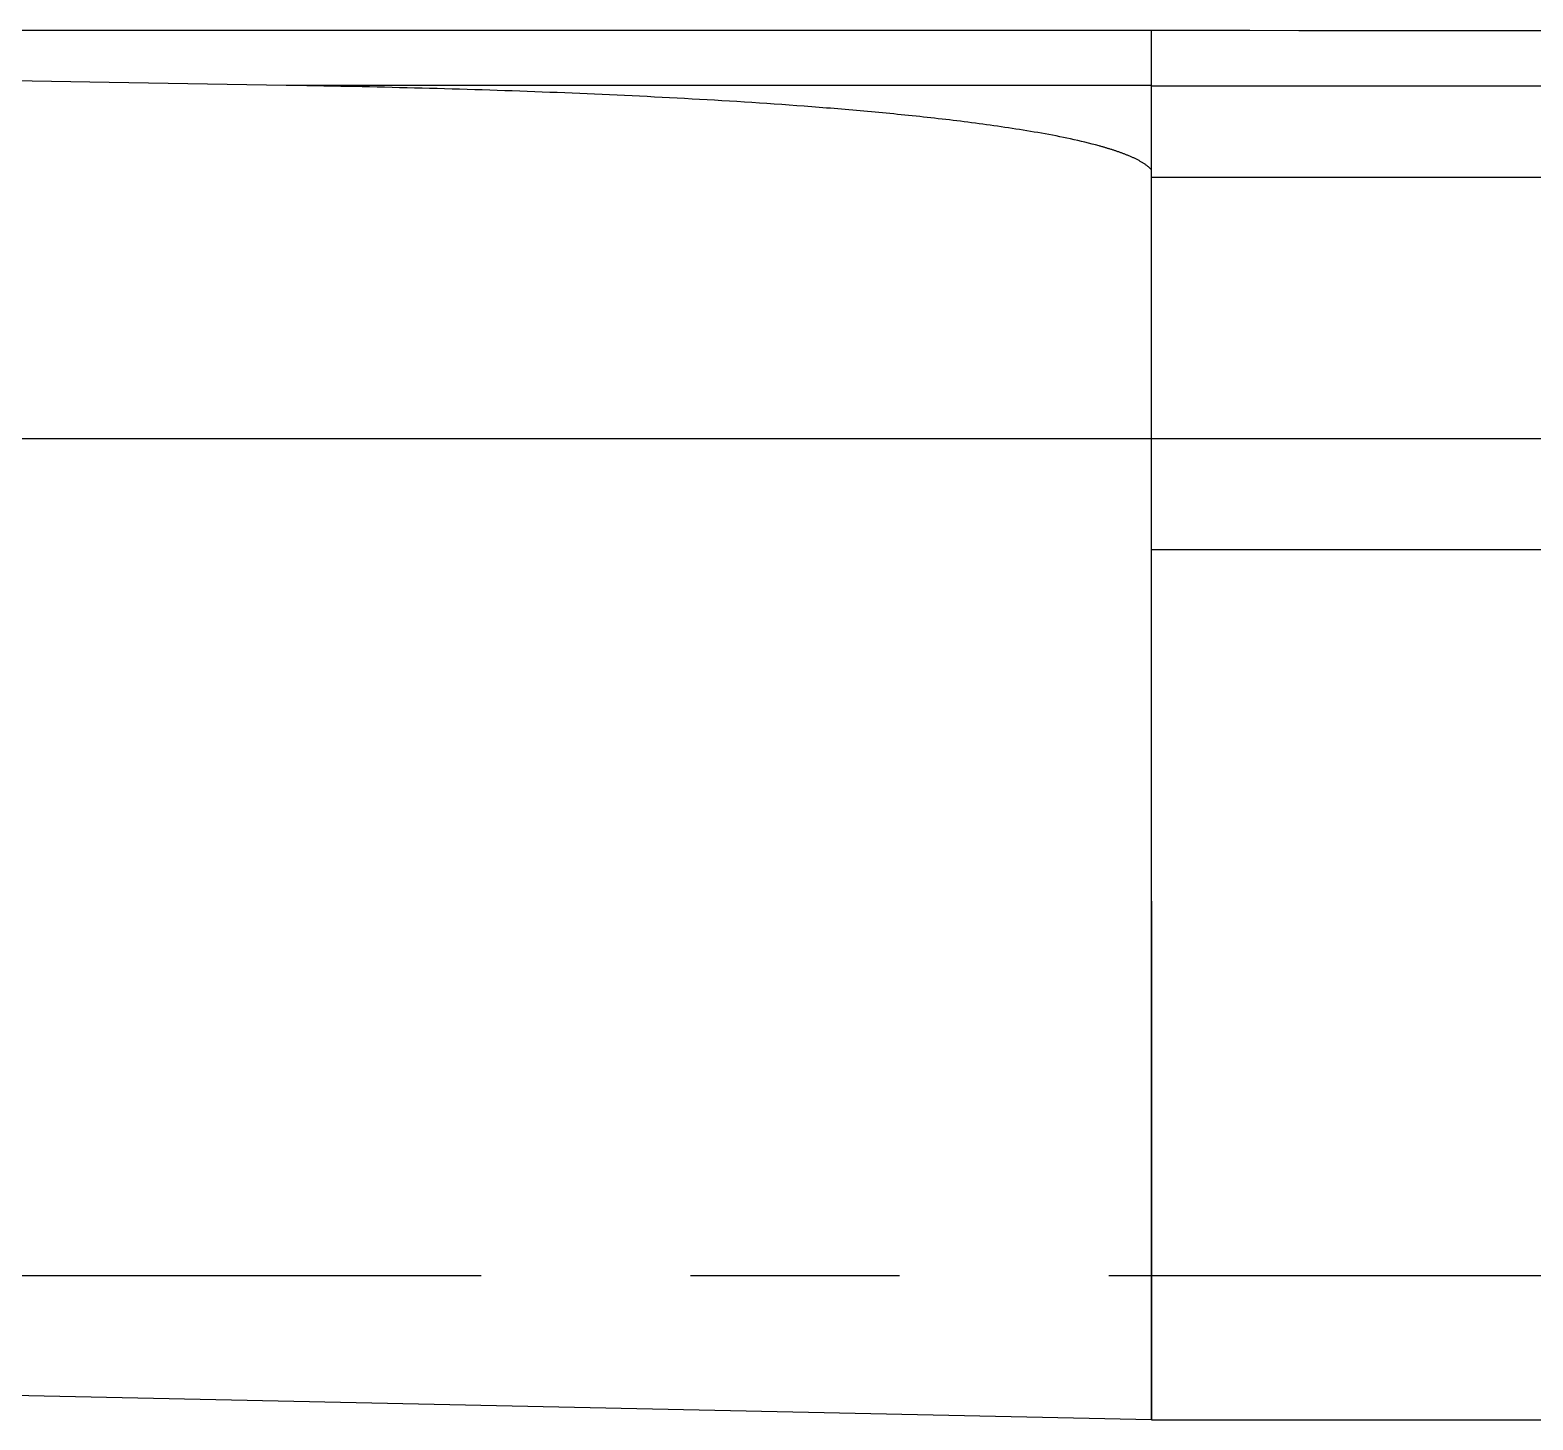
# Model space of a CAD drawing. Header units: inches. Extents: x 0 to 77285, y -118 to 40065.
# Drawn here: x 37411.96 to 37420.93, y 31677.6 to 31685.91 of the extents above; entities that cross this region are included whole.
import ezdxf

# ---------------------------------------------------------------- set-up
doc = ezdxf.new("R2010")
doc.units = ezdxf.units.IN
doc.header["$LTSCALE"] = 5
doc.header["$MEASUREMENT"] = 0
doc.linetypes.add('CENTER', pattern=[2, 1.25, -0.25, 0.25, -0.25])
doc.layers.add('11', color=1, linetype='CENTER')
doc.layers.add('55', color=5, linetype='Continuous')

# ---------------------------------------------------------------- blocks, each defined once
blk = doc.blocks.new('A$Ce983b105')
blk.add_line((-170, 65), (-6470, 65))
at = {"layer": '11'}
blk.add_line((-170, 60), (-6470, 60), dxfattribs=at)
blk = doc.blocks.new('A$Ce961e380')
for p, q in [((-246.0041, -20.6612), (-246.0041, -17.5576)), ((-224.5041, -17.5576), (-246.0041, -17.5576)), ((-246.0041, -17.8914), (-258.0041, -17.8914)), ((-246.0041, -17.8879), (-240.836, -17.8879)), ((-246.0041, -18.4357), (-258.0041, -18.4357)), ((-246.0041, -20.6612), (-248.6757, -20.6612)), ((-246.0041, -25.8611), (-246.0041, -20.6612)), ((-246.0041, -22.7622), (-246.0041, -25.8611)), ((-246.0041, -25.8611), (-224.5041, -25.3985)), ((-246.0041, -25.8611), (-254.2041, -25.8611))]:
    blk.add_line(p, q)
for points in [[(-251.8794, -17.5615), (-251.5856, -17.5615), (-251.2919, -17.5615), (-250.9981, -17.5615), (-250.7044, -17.5615), (-250.4106, -17.5614), (-250.1168, -17.5614), (-249.8231, -17.5614), (-249.5293, -17.5614), (-249.2355, -17.5614), (-248.9418, -17.5614), (-248.648, -17.5614), (-248.3542, -17.5614), (-248.0605, -17.5613), (-247.7667, -17.5613), (-247.4729, -17.5613), (-247.1792, -17.5613), (-246.8854, -17.5613), (-246.5917, -17.5612), (-246.2979, -17.5612), (-246.0041, -17.5612)], [(-240.836, -17.8879), (-239.7784, -17.8704), (-238.743, -17.8532), (-237.7304, -17.8365), (-236.741, -17.8203), (-235.7755, -17.8044), (-234.8342, -17.789), (-233.9178, -17.774), (-233.0268, -17.7595), (-232.1616, -17.7454), (-231.3229, -17.7317), (-230.5111, -17.7186), (-229.7268, -17.7059), (-228.9705, -17.6937), (-228.2427, -17.6819), (-227.5439, -17.6707), (-226.8747, -17.6599), (-226.2356, -17.6497), (-225.6271, -17.6399), (-225.0498, -17.6307), (-224.5041, -17.622)], [(-246.0041, -18.3916), (-246.0014, -18.3886), (-245.9985, -18.3857), (-245.9956, -18.3828), (-245.9926, -18.38), (-245.9895, -18.3773), (-245.9864, -18.3746), (-245.9832, -18.372), (-245.98, -18.3694), (-245.9767, -18.3669), (-245.9733, -18.3644), (-245.9699, -18.362), (-245.9665, -18.3596), (-245.963, -18.3572), (-245.9595, -18.3549), (-245.956, -18.3527), (-245.9524, -18.3505), (-245.9488, -18.3483), (-245.9452, -18.3461), (-245.9416, -18.344), (-245.9379, -18.342), (-245.9341, -18.3398), (-245.9303, -18.3377), (-245.9264, -18.3356), (-245.9225, -18.3336), (-245.9186, -18.3316), (-245.9147, -18.3296), (-245.9107, -18.3276), (-245.9068, -18.3257), (-245.9028, -18.3238), (-245.8988, -18.3219), (-245.8948, -18.3201), (-245.8907, -18.3182), (-245.8867, -18.3164), (-245.8826, -18.3146), (-245.8786, -18.3129), (-245.8745, -18.3111), (-245.8704, -18.3094), (-245.8663, -18.3077), (-245.8622, -18.306), (-245.8581, -18.3043), (-245.854, -18.3027), (-245.85, -18.3011), (-245.8459, -18.2995), (-245.8418, -18.2979), (-245.8377, -18.2964), (-245.8336, -18.2948), (-245.8295, -18.2933), (-245.8253, -18.2918), (-245.8212, -18.2903), (-245.8171, -18.2888), (-245.8129, -18.2873), (-245.8088, -18.2858), (-245.8046, -18.2844), (-245.8005, -18.283), (-245.7963, -18.2815), (-245.7921, -18.2801), (-245.7879, -18.2787), (-245.7838, -18.2773), (-245.7796, -18.276), (-245.7754, -18.2746), (-245.7713, -18.2733), (-245.7672, -18.272), (-245.763, -18.2707), (-245.7589, -18.2694), (-245.7548, -18.2681), (-245.7507, -18.2668), (-245.7465, -18.2656), (-245.7424, -18.2643), (-245.7382, -18.2631), (-245.7341, -18.2618), (-245.73, -18.2606), (-245.7258, -18.2594), (-245.7216, -18.2582), (-245.7175, -18.257), (-245.7133, -18.2558), (-245.7092, -18.2546), (-245.705, -18.2534), (-245.7008, -18.2522), (-245.6966, -18.2511), (-245.6925, -18.2499), (-245.6713, -18.2442), (-245.65, -18.2386), (-245.6287, -18.2332), (-245.6074, -18.2279), (-245.586, -18.2228), (-245.5645, -18.2178), (-245.543, -18.213), (-245.5215, -18.2083), (-245.4999, -18.2037), (-245.4783, -18.1992), (-245.4567, -18.1948), (-245.435, -18.1905), (-245.4133, -18.1864), (-245.3916, -18.1823), (-245.3698, -18.1783), (-245.348, -18.1744), (-245.3262, -18.1706), (-245.3044, -18.1668), (-245.2826, -18.1631), (-245.2608, -18.1595), (-245.2389, -18.1559), (-245.2169, -18.1523), (-245.195, -18.1488), (-245.173, -18.1454), (-245.151, -18.1421), (-245.129, -18.1388), (-245.107, -18.1355), (-245.0849, -18.1323), (-245.0629, -18.1292), (-245.0408, -18.1261), (-245.0188, -18.123), (-244.9967, -18.12), (-244.9746, -18.117), (-244.9525, -18.1141), (-244.9304, -18.1113), (-244.9083, -18.1084), (-244.8862, -18.1056), (-244.8641, -18.1029), (-244.842, -18.1002), (-244.8198, -18.0975), (-244.7977, -18.0948), (-244.7755, -18.0922), (-244.7534, -18.0896), (-244.7312, -18.0871), (-244.709, -18.0846), (-244.6868, -18.0821), (-244.6647, -18.0797), (-244.6425, -18.0772), (-244.6203, -18.0749), (-244.5981, -18.0725), (-244.5759, -18.0702), (-244.5536, -18.0679), (-244.5314, -18.0656), (-244.5092, -18.0633), (-244.487, -18.0611), (-244.4648, -18.0589), (-244.4425, -18.0568), (-244.4203, -18.0546), (-244.398, -18.0525), (-244.3758, -18.0504), (-244.3535, -18.0483), (-244.3313, -18.0463), (-244.309, -18.0443), (-244.2868, -18.0423), (-244.2645, -18.0403), (-244.2422, -18.0383), (-244.22, -18.0364), (-244.1977, -18.0345), (-244.1754, -18.0326), (-244.1531, -18.0307), (-244.1309, -18.0288), (-244.1086, -18.027), (-244.0863, -18.0252), (-244.064, -18.0234), (-244.0417, -18.0216), (-244.0194, -18.0198), (-243.9971, -18.0181), (-243.9748, -18.0164), (-243.9525, -18.0147), (-243.9302, -18.013), (-243.8856, -18.0097), (-243.8409, -18.0064), (-243.7963, -18.0032), (-243.7517, -18.0001), (-243.707, -17.997), (-243.6624, -17.994), (-243.6177, -17.991), (-243.573, -17.9882), (-243.5284, -17.9853), (-243.4837, -17.9825), (-243.439, -17.9798), (-243.3943, -17.9772), (-243.3496, -17.9745), (-243.3049, -17.972), (-243.2602, -17.9695), (-243.2155, -17.967), (-243.1707, -17.9646), (-243.126, -17.9622), (-243.0813, -17.9599), (-243.0365, -17.9576), (-242.9918, -17.9553), (-242.947, -17.9531), (-242.9023, -17.951), (-242.8575, -17.9489), (-242.8128, -17.9468), (-242.768, -17.9448), (-242.7232, -17.9428), (-242.6784, -17.9408), (-242.6337, -17.9389), (-242.5889, -17.937), (-242.5441, -17.9352), (-242.4993, -17.9334), (-242.4545, -17.9316), (-242.4097, -17.9299), (-242.3649, -17.9282), (-242.3201, -17.9265), (-242.2753, -17.9249), (-242.2305, -17.9233), (-242.1857, -17.9217), (-242.1409, -17.9202), (-242.096, -17.9187), (-242.0512, -17.9172), (-242.0064, -17.9157), (-241.9616, -17.9143), (-241.9167, -17.913), (-241.8719, -17.9116), (-241.8271, -17.9103), (-241.7822, -17.909), (-241.7374, -17.9077), (-241.6926, -17.9065), (-241.6477, -17.9053), (-241.6029, -17.9041), (-241.558, -17.9029), (-241.5132, -17.9018), (-241.4683, -17.9007), (-241.4235, -17.8996), (-241.3786, -17.8986), (-241.3337, -17.8976), (-241.2889, -17.8966), (-241.244, -17.8956), (-241.2236, -17.8952), (-241.2032, -17.8947), (-241.1828, -17.8943), (-241.1624, -17.8939), (-241.142, -17.8935), (-241.1216, -17.8931), (-241.1012, -17.8927), (-241.0808, -17.8923), (-241.0604, -17.8919), (-241.04, -17.8915), (-241.0196, -17.8911), (-240.9992, -17.8907), (-240.9788, -17.8904), (-240.9584, -17.89), (-240.938, -17.8896), (-240.9176, -17.8893), (-240.8972, -17.8889), (-240.8768, -17.8886), (-240.8564, -17.8882), (-240.836, -17.8879)]]:
    blk.add_lwpolyline(points)
blk = doc.blocks.new('A$C638f0059')
for p, q in [((-68.5041, -20.6612), (-68.5041, -17.5576)), ((-47.0041, -17.5576), (-68.5041, -17.5576)), ((-68.5041, -17.8914), (-80.5041, -17.8914)), ((-68.5041, -17.8879), (-63.336, -17.8879)), ((-68.5041, -18.4357), (-80.5041, -18.4357)), ((-68.5041, -20.6612), (-71.1757, -20.6612)), ((-68.5041, -25.8611), (-68.5041, -20.6612)), ((-68.5041, -22.7622), (-68.5041, -25.8611)), ((-68.5041, -25.8611), (-47.0041, -25.3985)), ((-68.5041, -25.8611), (-76.7041, -25.8611))]:
    blk.add_line(p, q)
for points in [[(-74.3794, -17.5615), (-74.0856, -17.5615), (-73.7919, -17.5615), (-73.4981, -17.5615), (-73.2044, -17.5615), (-72.9106, -17.5614), (-72.6168, -17.5614), (-72.3231, -17.5614), (-72.0293, -17.5614), (-71.7355, -17.5614), (-71.4418, -17.5614), (-71.148, -17.5614), (-70.8542, -17.5614), (-70.5605, -17.5613), (-70.2667, -17.5613), (-69.9729, -17.5613), (-69.6792, -17.5613), (-69.3854, -17.5613), (-69.0917, -17.5612), (-68.7979, -17.5612), (-68.5041, -17.5612)], [(-63.336, -17.8879), (-62.2784, -17.8704), (-61.243, -17.8532), (-60.2304, -17.8365), (-59.241, -17.8203), (-58.2755, -17.8044), (-57.3342, -17.789), (-56.4178, -17.774), (-55.5268, -17.7595), (-54.6616, -17.7454), (-53.8229, -17.7317), (-53.0111, -17.7186), (-52.2268, -17.7059), (-51.4705, -17.6937), (-50.7427, -17.6819), (-50.0439, -17.6707), (-49.3747, -17.6599), (-48.7356, -17.6497), (-48.1271, -17.6399), (-47.5498, -17.6307), (-47.0041, -17.622)], [(-68.5041, -18.3916), (-68.5014, -18.3886), (-68.4985, -18.3857), (-68.4956, -18.3828), (-68.4926, -18.38), (-68.4895, -18.3773), (-68.4864, -18.3746), (-68.4832, -18.372), (-68.48, -18.3694), (-68.4767, -18.3669), (-68.4733, -18.3644), (-68.4699, -18.362), (-68.4665, -18.3596), (-68.463, -18.3572), (-68.4595, -18.3549), (-68.456, -18.3527), (-68.4524, -18.3505), (-68.4488, -18.3483), (-68.4452, -18.3461), (-68.4416, -18.344), (-68.4379, -18.342), (-68.4341, -18.3398), (-68.4303, -18.3377), (-68.4264, -18.3356), (-68.4225, -18.3336), (-68.4186, -18.3316), (-68.4147, -18.3296), (-68.4107, -18.3276), (-68.4068, -18.3257), (-68.4028, -18.3238), (-68.3988, -18.3219), (-68.3948, -18.3201), (-68.3907, -18.3182), (-68.3867, -18.3164), (-68.3826, -18.3146), (-68.3786, -18.3129), (-68.3745, -18.3111), (-68.3704, -18.3094), (-68.3663, -18.3077), (-68.3622, -18.306), (-68.3581, -18.3043), (-68.354, -18.3027), (-68.35, -18.3011), (-68.3459, -18.2995), (-68.3418, -18.2979), (-68.3377, -18.2964), (-68.3336, -18.2948), (-68.3295, -18.2933), (-68.3253, -18.2918), (-68.3212, -18.2903), (-68.3171, -18.2888), (-68.3129, -18.2873), (-68.3088, -18.2858), (-68.3046, -18.2844), (-68.3005, -18.283), (-68.2963, -18.2815), (-68.2921, -18.2801), (-68.2879, -18.2787), (-68.2838, -18.2773), (-68.2796, -18.276), (-68.2754, -18.2746), (-68.2713, -18.2733), (-68.2672, -18.272), (-68.263, -18.2707), (-68.2589, -18.2694), (-68.2548, -18.2681), (-68.2507, -18.2668), (-68.2465, -18.2656), (-68.2424, -18.2643), (-68.2382, -18.2631), (-68.2341, -18.2618), (-68.23, -18.2606), (-68.2258, -18.2594), (-68.2216, -18.2582), (-68.2175, -18.257), (-68.2133, -18.2558), (-68.2092, -18.2546), (-68.205, -18.2534), (-68.2008, -18.2522), (-68.1966, -18.2511), (-68.1925, -18.2499), (-68.1713, -18.2442), (-68.15, -18.2386), (-68.1287, -18.2332), (-68.1074, -18.2279), (-68.086, -18.2228), (-68.0645, -18.2178), (-68.043, -18.213), (-68.0215, -18.2083), (-67.9999, -18.2037), (-67.9783, -18.1992), (-67.9567, -18.1948), (-67.935, -18.1905), (-67.9133, -18.1864), (-67.8916, -18.1823), (-67.8698, -18.1783), (-67.848, -18.1744), (-67.8262, -18.1706), (-67.8044, -18.1668), (-67.7826, -18.1631), (-67.7608, -18.1595), (-67.7389, -18.1559), (-67.7169, -18.1523), (-67.695, -18.1488), (-67.673, -18.1454), (-67.651, -18.1421), (-67.629, -18.1388), (-67.607, -18.1355), (-67.5849, -18.1323), (-67.5629, -18.1292), (-67.5408, -18.1261), (-67.5188, -18.123), (-67.4967, -18.12), (-67.4746, -18.117), (-67.4525, -18.1141), (-67.4304, -18.1113), (-67.4083, -18.1084), (-67.3862, -18.1056), (-67.3641, -18.1029), (-67.342, -18.1002), (-67.3198, -18.0975), (-67.2977, -18.0948), (-67.2755, -18.0922), (-67.2534, -18.0896), (-67.2312, -18.0871), (-67.209, -18.0846), (-67.1868, -18.0821), (-67.1647, -18.0797), (-67.1425, -18.0772), (-67.1203, -18.0749), (-67.0981, -18.0725), (-67.0759, -18.0702), (-67.0536, -18.0679), (-67.0314, -18.0656), (-67.0092, -18.0633), (-66.987, -18.0611), (-66.9648, -18.0589), (-66.9425, -18.0568), (-66.9203, -18.0546), (-66.898, -18.0525), (-66.8758, -18.0504), (-66.8535, -18.0483), (-66.8313, -18.0463), (-66.809, -18.0443), (-66.7868, -18.0423), (-66.7645, -18.0403), (-66.7422, -18.0383), (-66.72, -18.0364), (-66.6977, -18.0345), (-66.6754, -18.0326), (-66.6531, -18.0307), (-66.6309, -18.0288), (-66.6086, -18.027), (-66.5863, -18.0252), (-66.564, -18.0234), (-66.5417, -18.0216), (-66.5194, -18.0198), (-66.4971, -18.0181), (-66.4748, -18.0164), (-66.4525, -18.0147), (-66.4302, -18.013), (-66.3856, -18.0097), (-66.3409, -18.0064), (-66.2963, -18.0032), (-66.2517, -18.0001), (-66.207, -17.997), (-66.1624, -17.994), (-66.1177, -17.991), (-66.073, -17.9882), (-66.0284, -17.9853), (-65.9837, -17.9825), (-65.939, -17.9798), (-65.8943, -17.9772), (-65.8496, -17.9745), (-65.8049, -17.972), (-65.7602, -17.9695), (-65.7155, -17.967), (-65.6707, -17.9646), (-65.626, -17.9622), (-65.5813, -17.9599), (-65.5365, -17.9576), (-65.4918, -17.9553), (-65.447, -17.9531), (-65.4023, -17.951), (-65.3575, -17.9489), (-65.3128, -17.9468), (-65.268, -17.9448), (-65.2232, -17.9428), (-65.1784, -17.9408), (-65.1337, -17.9389), (-65.0889, -17.937), (-65.0441, -17.9352), (-64.9993, -17.9334), (-64.9545, -17.9316), (-64.9097, -17.9299), (-64.8649, -17.9282), (-64.8201, -17.9265), (-64.7753, -17.9249), (-64.7305, -17.9233), (-64.6857, -17.9217), (-64.6409, -17.9202), (-64.596, -17.9187), (-64.5512, -17.9172), (-64.5064, -17.9157), (-64.4616, -17.9143), (-64.4167, -17.913), (-64.3719, -17.9116), (-64.3271, -17.9103), (-64.2822, -17.909), (-64.2374, -17.9077), (-64.1926, -17.9065), (-64.1477, -17.9053), (-64.1029, -17.9041), (-64.058, -17.9029), (-64.0132, -17.9018), (-63.9683, -17.9007), (-63.9235, -17.8996), (-63.8786, -17.8986), (-63.8337, -17.8976), (-63.7889, -17.8966), (-63.744, -17.8956), (-63.7236, -17.8952), (-63.7032, -17.8947), (-63.6828, -17.8943), (-63.6624, -17.8939), (-63.642, -17.8935), (-63.6216, -17.8931), (-63.6012, -17.8927), (-63.5808, -17.8923), (-63.5604, -17.8919), (-63.54, -17.8915), (-63.5196, -17.8911), (-63.4992, -17.8907), (-63.4788, -17.8904), (-63.4584, -17.89), (-63.438, -17.8896), (-63.4176, -17.8893), (-63.3972, -17.8889), (-63.3768, -17.8886), (-63.3564, -17.8882), (-63.336, -17.8879)]]:
    blk.add_lwpolyline(points)
blk = doc.blocks.new('A$C5cd82ed8')
at = {"layer": '55'}
for name, p in [('A$Ce961e380', (189.5, 72.5)), ('A$C638f0059', (12, 72.5))]:
    blk.add_blockref(name, p, dxfattribs=at)
blk = doc.blocks.new('A$C3e1dc9d3')
blk.add_blockref('A$C5cd82ed8', (-189.5, 12.5, -2129.449))

msp = doc.modelspace()

# ---------------------------------------------------------------- block references
msp.add_blockref('A$Ce983b105', (37924.6497809, 31618.46513729))
at = {"xscale": -1}
msp.add_blockref('A$C3e1dc9d3', (37172.6497809, 31618.46513729, 0), dxfattribs=at)

doc.saveas('drawing.dxf')
